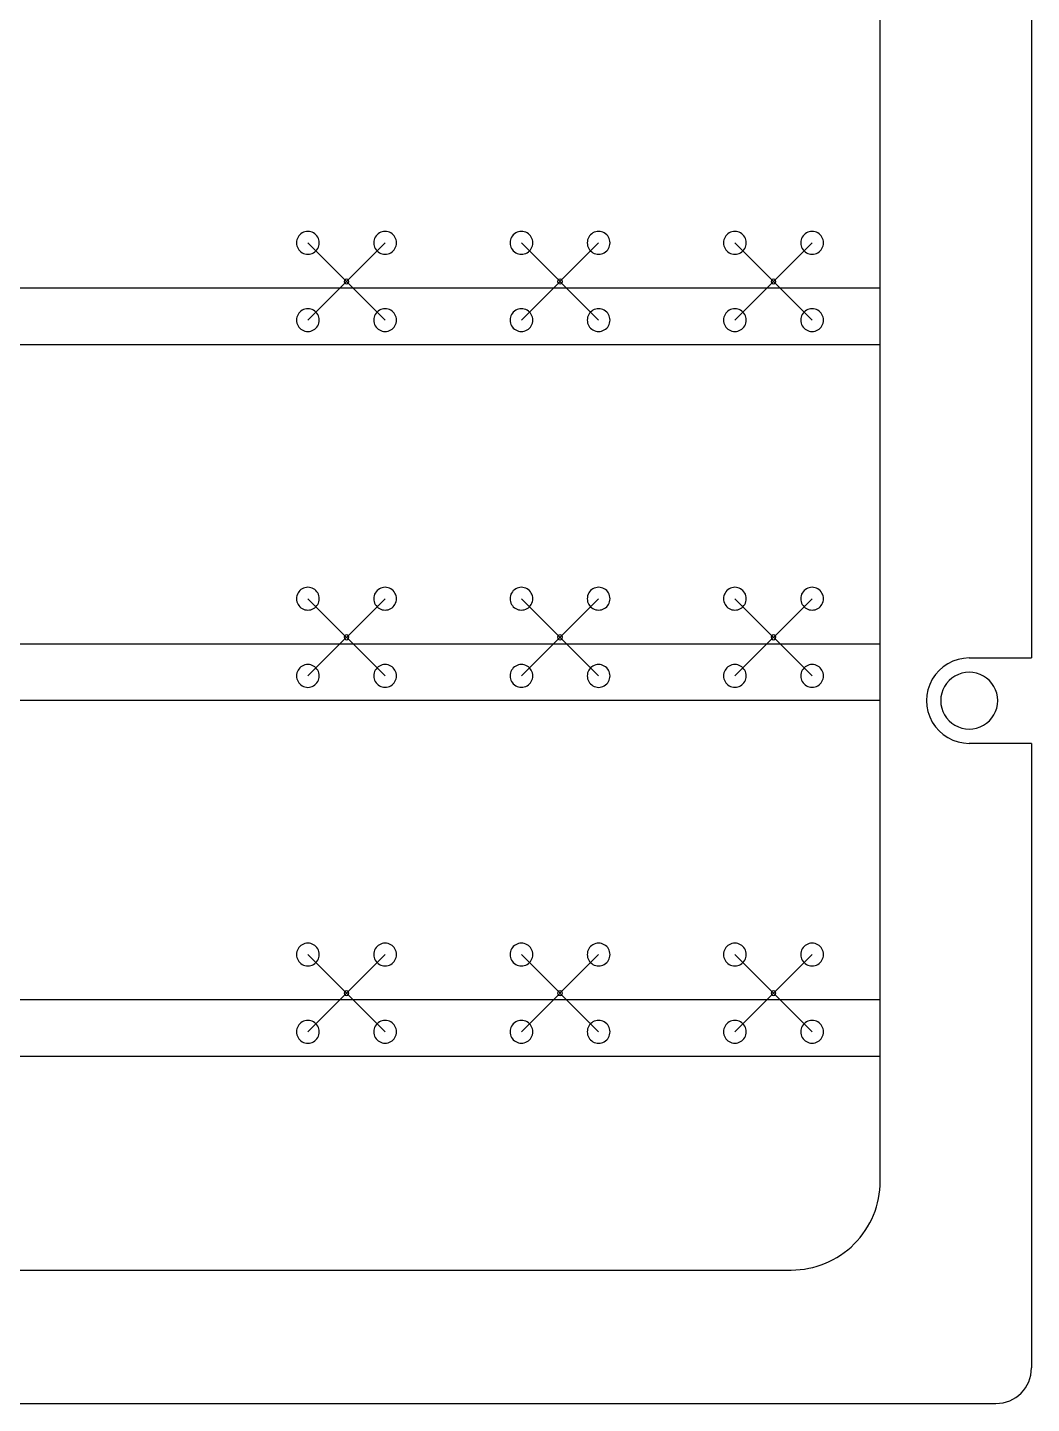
# Model space of a CAD drawing. Extents: x -41 to 41, y -78 to 78.
# Drawn here: x 13.04 to 41.25, y -78.35 to -39.68 of the extents above; entities that cross this region are included whole.
import ezdxf

# ---------------------------------------------------------------- set-up
doc = ezdxf.new("R2010")
doc.units = 0
doc.layers.get('0').update_dxf_attribs({"linetype": 'CONTINUOUS'})

msp = doc.modelspace()

# ---------------------------------------------------------------- linework, layer by layer
at = {"color": 7}
for points in [[(37, -72.1), (37, 72.1)], [(41.25, -29.8), (41.25, -57.4)], [(23.085409, -45.734591), (20.914591, -47.905409)], [(20.914591, -45.734591), (23.085409, -47.905409)], [(29.085409, -45.734591), (26.914591, -47.905409)], [(26.914591, -45.734591), (29.085409, -47.905409)], [(35.085409, -45.734591), (32.914591, -47.905409)], [(32.914591, -45.734591), (35.085409, -47.905409)], [(-37, -47), (37, -47)], [(37, -48.6), (-37, -48.6)], [(23.085409, -55.734591), (20.914591, -57.905409)], [(20.914591, -55.734591), (23.085409, -57.905409)], [(29.085409, -55.734591), (26.914591, -57.905409)], [(26.914591, -55.734591), (29.085409, -57.905409)], [(35.085409, -55.734591), (32.914591, -57.905409)], [(32.914591, -55.734591), (35.085409, -57.905409)], [(-37, -57), (37, -57)], [(39.5, -57.4), (41.25, -57.4)], [(37, -58.6), (-37, -58.6)], [(41.25, -59.8), (39.5, -59.8)], [(41.25, -59.8), (41.25, -77.35)], [(23.085409, -65.734591), (20.914591, -67.905409)], [(20.914591, -65.734591), (23.085409, -67.905409)], [(29.085409, -65.734591), (26.914591, -67.905409)], [(26.914591, -65.734591), (29.085409, -67.905409)], [(32.914591, -65.734591), (35.085409, -67.905409)], [(35.085409, -65.734591), (32.914591, -67.905409)], [(-37, -67), (37, -67)], [(37, -68.6), (-37, -68.6)], [(4.5, -74.6), (34.5, -74.6)], [(-40.25, -78.35), (40.25, -78.35)]]:
    msp.add_lwpolyline(points, dxfattribs=at)
for points in [[(21.234591, -45.734591)], [(23.405409, -45.734591)], [(27.234591, -45.734591)], [(29.405409, -45.734591)], [(33.234591, -45.734591)], [(35.405409, -45.734591)], [(22.066146, -46.82)], [(28.066146, -46.82)], [(34.066146, -46.82)], [(21.234591, -47.905409)], [(23.405409, -47.905409)], [(27.234591, -47.905409)], [(29.405409, -47.905409)], [(33.234591, -47.905409)], [(35.405409, -47.905409)], [(21.234591, -55.734591)], [(23.405409, -55.734591)], [(27.234591, -55.734591)], [(29.405409, -55.734591)], [(33.234591, -55.734591)], [(35.405409, -55.734591)], [(22.066146, -56.82)], [(28.066146, -56.82)], [(34.066146, -56.82)], [(21.234591, -57.905409)], [(23.405409, -57.905409)], [(27.234591, -57.905409)], [(29.405409, -57.905409)], [(33.234591, -57.905409)], [(35.405409, -57.905409)], [(40.3, -58.6)], [(21.234591, -65.734591)], [(23.405409, -65.734591)], [(27.234591, -65.734591)], [(29.405409, -65.734591)], [(33.234591, -65.734591)], [(35.405409, -65.734591)], [(22.066146, -66.82)], [(28.066146, -66.82)], [(34.066146, -66.82)], [(21.234591, -67.905409)], [(23.405409, -67.905409)], [(27.234591, -67.905409)], [(29.405409, -67.905409)], [(33.234591, -67.905409)], [(35.405409, -67.905409)]]:
    msp.add_lwpolyline(points, close=True, dxfattribs=at)
for points in [[(20.754507, -45.45722), (20.655456, -45.514448), (20.594487, -45.620197), (20.594591, -45.734591)], [(21.074675, -45.45722), (20.975624, -45.399993), (20.853558, -45.399993), (20.754507, -45.45722)], [(21.234591, -45.734591), (21.234695, -45.620197), (21.173726, -45.514448), (21.074675, -45.45722)], [(22.925409, -45.457463), (22.8264, -45.514625), (22.765409, -45.620266), (22.765409, -45.734591)], [(23.245409, -45.457463), (23.146401, -45.4003), (23.024417, -45.4003), (22.925409, -45.457463)], [(23.405409, -45.734591), (23.405409, -45.620266), (23.344417, -45.514625), (23.245409, -45.457463)], [(26.754591, -45.457463), (26.655583, -45.514625), (26.594591, -45.620266), (26.594591, -45.734591)], [(27.074591, -45.457463), (26.975583, -45.4003), (26.853599, -45.4003), (26.754591, -45.457463)], [(27.234591, -45.734591), (27.234591, -45.620266), (27.1736, -45.514625), (27.074591, -45.457463)], [(28.925325, -45.45722), (28.826274, -45.514448), (28.765305, -45.620197), (28.765409, -45.734591)], [(29.245493, -45.45722), (29.146442, -45.399993), (29.024376, -45.399993), (28.925325, -45.45722)], [(29.405409, -45.734591), (29.405513, -45.620197), (29.344544, -45.514448), (29.245493, -45.45722)], [(32.754591, -45.457463), (32.655583, -45.514625), (32.594591, -45.620266), (32.594591, -45.734591)], [(33.074591, -45.457463), (32.975583, -45.4003), (32.853599, -45.4003), (32.754591, -45.457463)], [(33.234591, -45.734591), (33.234591, -45.620266), (33.173599, -45.514625), (33.074591, -45.457463)], [(34.925409, -45.457463), (34.826401, -45.514625), (34.765409, -45.620266), (34.765409, -45.734591)], [(35.245409, -45.457463), (35.146401, -45.4003), (35.024417, -45.4003), (34.925409, -45.457463)], [(35.405409, -45.734591), (35.405409, -45.620266), (35.344417, -45.514625), (35.245409, -45.457463)], [(20.594591, -45.734591), (20.594487, -45.848985), (20.655456, -45.954734), (20.754507, -46.011962)], [(20.754507, -46.011962), (20.853558, -46.069189), (20.975624, -46.069189), (21.074675, -46.011962)], [(21.074675, -46.011962), (21.173726, -45.954734), (21.234695, -45.848985), (21.234591, -45.734591)], [(22.765409, -45.734591), (22.765409, -45.848916), (22.8264, -45.954557), (22.925409, -46.011719)], [(22.925409, -46.011719), (23.024417, -46.068882), (23.146401, -46.068882), (23.245409, -46.011719)], [(23.245409, -46.011719), (23.344417, -45.954557), (23.405409, -45.848916), (23.405409, -45.734591)], [(26.594591, -45.734591), (26.594591, -45.848916), (26.655583, -45.954557), (26.754591, -46.011719)], [(26.754591, -46.011719), (26.853599, -46.068882), (26.975583, -46.068882), (27.074591, -46.011719)], [(27.074591, -46.011719), (27.1736, -45.954557), (27.234591, -45.848916), (27.234591, -45.734591)], [(28.765409, -45.734591), (28.765305, -45.848985), (28.826274, -45.954734), (28.925325, -46.011962)], [(28.925325, -46.011962), (29.024376, -46.069189), (29.146442, -46.069189), (29.245493, -46.011962)], [(29.245493, -46.011962), (29.344544, -45.954734), (29.405513, -45.848985), (29.405409, -45.734591)], [(32.594591, -45.734591), (32.594591, -45.848916), (32.655583, -45.954557), (32.754591, -46.011719)], [(32.754591, -46.011719), (32.853599, -46.068882), (32.975583, -46.068882), (33.074591, -46.011719)], [(33.074591, -46.011719), (33.173599, -45.954557), (33.234591, -45.848916), (33.234591, -45.734591)], [(34.765409, -45.734591), (34.765409, -45.848916), (34.826401, -45.954557), (34.925409, -46.011719)], [(34.925409, -46.011719), (35.024417, -46.068882), (35.146401, -46.068882), (35.245409, -46.011719)], [(35.245409, -46.011719), (35.344417, -45.954557), (35.405409, -45.848916), (35.405409, -45.734591)], [(21.966927, -46.762716), (21.946461, -46.774532), (21.933854, -46.796368), (21.933854, -46.82)], [(22.033073, -46.762716), (22.012607, -46.7509), (21.987393, -46.7509), (21.966927, -46.762716)], [(22.066146, -46.82), (22.066146, -46.796368), (22.053538, -46.774532), (22.033073, -46.762716)], [(27.966927, -46.762716), (27.946462, -46.774532), (27.933854, -46.796368), (27.933854, -46.82)], [(28.033073, -46.762716), (28.012607, -46.7509), (27.987393, -46.7509), (27.966927, -46.762716)], [(28.066146, -46.82), (28.066146, -46.796368), (28.053539, -46.774532), (28.033073, -46.762716)], [(33.966927, -46.762716), (33.946461, -46.774532), (33.933854, -46.796368), (33.933854, -46.82)], [(34.033073, -46.762716), (34.012607, -46.7509), (33.987393, -46.7509), (33.966927, -46.762716)], [(34.066146, -46.82), (34.066146, -46.796368), (34.053539, -46.774532), (34.033073, -46.762716)], [(21.933854, -46.82), (21.933854, -46.843632), (21.946461, -46.865468), (21.966927, -46.877284)], [(21.966927, -46.877284), (21.987393, -46.8891), (22.012607, -46.8891), (22.033073, -46.877284)], [(22.033073, -46.877284), (22.053538, -46.865468), (22.066146, -46.843632), (22.066146, -46.82)], [(27.933854, -46.82), (27.933854, -46.843632), (27.946462, -46.865468), (27.966927, -46.877284)], [(27.966927, -46.877284), (27.987393, -46.8891), (28.012607, -46.8891), (28.033073, -46.877284)], [(28.033073, -46.877284), (28.053539, -46.865468), (28.066146, -46.843632), (28.066146, -46.82)], [(33.933854, -46.82), (33.933854, -46.843632), (33.946461, -46.865468), (33.966927, -46.877284)], [(33.966927, -46.877284), (33.987393, -46.8891), (34.012607, -46.8891), (34.033073, -46.877284)], [(34.033073, -46.877284), (34.053539, -46.865468), (34.066146, -46.843632), (34.066146, -46.82)], [(20.754507, -47.628038), (20.655456, -47.685265), (20.594487, -47.791015), (20.594591, -47.905409)], [(20.594591, -47.905409), (20.594487, -48.019803), (20.655456, -48.125552), (20.754507, -48.182779)], [(21.074675, -47.628038), (20.975624, -47.570811), (20.853558, -47.570811), (20.754507, -47.628038)], [(21.234591, -47.905409), (21.234695, -47.791015), (21.173726, -47.685265), (21.074675, -47.628038)], [(21.074675, -48.182779), (21.173726, -48.125552), (21.234695, -48.019803), (21.234591, -47.905409)], [(22.925409, -47.628281), (22.8264, -47.685443), (22.765409, -47.791084), (22.765409, -47.905409)], [(22.765409, -47.905409), (22.765409, -48.019734), (22.8264, -48.125375), (22.925409, -48.182537)], [(23.245409, -47.628281), (23.146401, -47.571118), (23.024417, -47.571118), (22.925409, -47.628281)], [(23.405409, -47.905409), (23.405409, -47.791084), (23.344417, -47.685443), (23.245409, -47.628281)], [(23.245409, -48.182537), (23.344417, -48.125375), (23.405409, -48.019734), (23.405409, -47.905409)], [(26.754591, -47.628281), (26.655583, -47.685443), (26.594591, -47.791084), (26.594591, -47.905409)], [(26.594591, -47.905409), (26.594591, -48.019734), (26.655583, -48.125375), (26.754591, -48.182537)], [(27.074591, -47.628281), (26.975583, -47.571118), (26.853599, -47.571118), (26.754591, -47.628281)], [(27.234591, -47.905409), (27.234591, -47.791084), (27.1736, -47.685443), (27.074591, -47.628281)], [(27.074591, -48.182537), (27.1736, -48.125375), (27.234591, -48.019734), (27.234591, -47.905409)], [(28.925325, -47.628038), (28.826274, -47.685265), (28.765305, -47.791015), (28.765409, -47.905409)], [(28.765409, -47.905409), (28.765305, -48.019803), (28.826274, -48.125552), (28.925325, -48.182779)], [(29.245493, -47.628038), (29.146442, -47.570811), (29.024376, -47.570811), (28.925325, -47.628038)], [(29.405409, -47.905409), (29.405513, -47.791015), (29.344544, -47.685265), (29.245493, -47.628038)], [(29.245493, -48.182779), (29.344544, -48.125552), (29.405513, -48.019803), (29.405409, -47.905409)], [(32.754591, -47.628281), (32.655583, -47.685443), (32.594591, -47.791084), (32.594591, -47.905409)], [(32.594591, -47.905409), (32.594591, -48.019734), (32.655583, -48.125375), (32.754591, -48.182537)], [(33.074591, -47.628281), (32.975583, -47.571118), (32.853599, -47.571118), (32.754591, -47.628281)], [(33.234591, -47.905409), (33.234591, -47.791084), (33.173599, -47.685443), (33.074591, -47.628281)], [(33.074591, -48.182537), (33.173599, -48.125375), (33.234591, -48.019734), (33.234591, -47.905409)], [(34.925409, -47.628281), (34.826401, -47.685443), (34.765409, -47.791084), (34.765409, -47.905409)], [(34.765409, -47.905409), (34.765409, -48.019734), (34.826401, -48.125375), (34.925409, -48.182537)], [(35.245409, -47.628281), (35.146401, -47.571118), (35.024417, -47.571118), (34.925409, -47.628281)], [(35.405409, -47.905409), (35.405409, -47.791084), (35.344417, -47.685443), (35.245409, -47.628281)], [(35.245409, -48.182537), (35.344417, -48.125375), (35.405409, -48.019734), (35.405409, -47.905409)], [(20.754507, -48.182779), (20.853558, -48.240007), (20.975624, -48.240007), (21.074675, -48.182779)], [(22.925409, -48.182537), (23.024417, -48.2397), (23.146401, -48.2397), (23.245409, -48.182537)], [(26.754591, -48.182537), (26.853599, -48.2397), (26.975583, -48.2397), (27.074591, -48.182537)], [(28.925325, -48.182779), (29.024376, -48.240007), (29.146442, -48.240007), (29.245493, -48.182779)], [(32.754591, -48.182537), (32.853599, -48.2397), (32.975583, -48.2397), (33.074591, -48.182537)], [(34.925409, -48.182537), (35.024417, -48.2397), (35.146401, -48.2397), (35.245409, -48.182537)], [(20.754507, -55.45722), (20.655456, -55.514448), (20.594487, -55.620197), (20.594591, -55.734591)], [(21.074675, -55.45722), (20.975624, -55.399993), (20.853558, -55.399993), (20.754507, -55.45722)], [(21.234591, -55.734591), (21.234695, -55.620197), (21.173726, -55.514448), (21.074675, -55.45722)], [(22.925409, -55.457463), (22.8264, -55.514625), (22.765409, -55.620266), (22.765409, -55.734591)], [(23.245409, -55.457463), (23.146401, -55.4003), (23.024417, -55.4003), (22.925409, -55.457463)], [(23.405409, -55.734591), (23.405409, -55.620266), (23.344417, -55.514625), (23.245409, -55.457463)], [(26.754591, -55.457463), (26.655583, -55.514625), (26.594591, -55.620266), (26.594591, -55.734591)], [(27.074591, -55.457463), (26.975583, -55.4003), (26.853599, -55.4003), (26.754591, -55.457463)], [(27.234591, -55.734591), (27.234591, -55.620266), (27.1736, -55.514625), (27.074591, -55.457463)], [(28.925325, -55.45722), (28.826274, -55.514448), (28.765305, -55.620197), (28.765409, -55.734591)], [(29.245493, -55.45722), (29.146442, -55.399993), (29.024376, -55.399993), (28.925325, -55.45722)], [(29.405409, -55.734591), (29.405513, -55.620197), (29.344544, -55.514448), (29.245493, -55.45722)], [(32.754591, -55.457463), (32.655583, -55.514625), (32.594591, -55.620266), (32.594591, -55.734591)], [(33.074591, -55.457463), (32.975583, -55.4003), (32.853599, -55.4003), (32.754591, -55.457463)], [(33.234591, -55.734591), (33.234591, -55.620266), (33.173599, -55.514625), (33.074591, -55.457463)], [(34.925409, -55.457463), (34.826401, -55.514625), (34.765409, -55.620266), (34.765409, -55.734591)], [(35.245409, -55.457463), (35.146401, -55.4003), (35.024417, -55.4003), (34.925409, -55.457463)], [(35.405409, -55.734591), (35.405409, -55.620266), (35.344417, -55.514625), (35.245409, -55.457463)], [(20.594591, -55.734591), (20.594487, -55.848985), (20.655456, -55.954735), (20.754507, -56.011962)], [(20.754507, -56.011962), (20.853558, -56.069189), (20.975624, -56.069189), (21.074675, -56.011962)], [(21.074675, -56.011962), (21.173726, -55.954735), (21.234695, -55.848985), (21.234591, -55.734591)], [(22.765409, -55.734591), (22.765409, -55.848916), (22.8264, -55.954557), (22.925409, -56.011719)], [(22.925409, -56.011719), (23.024417, -56.068882), (23.146401, -56.068882), (23.245409, -56.011719)], [(23.245409, -56.011719), (23.344417, -55.954557), (23.405409, -55.848916), (23.405409, -55.734591)], [(26.594591, -55.734591), (26.594591, -55.848916), (26.655583, -55.954557), (26.754591, -56.011719)], [(26.754591, -56.011719), (26.853599, -56.068882), (26.975583, -56.068882), (27.074591, -56.011719)], [(27.074591, -56.011719), (27.1736, -55.954557), (27.234591, -55.848916), (27.234591, -55.734591)], [(28.765409, -55.734591), (28.765305, -55.848985), (28.826274, -55.954735), (28.925325, -56.011962)], [(28.925325, -56.011962), (29.024376, -56.069189), (29.146442, -56.069189), (29.245493, -56.011962)], [(29.245493, -56.011962), (29.344544, -55.954735), (29.405513, -55.848985), (29.405409, -55.734591)], [(32.594591, -55.734591), (32.594591, -55.848916), (32.655583, -55.954557), (32.754591, -56.011719)], [(32.754591, -56.011719), (32.853599, -56.068882), (32.975583, -56.068882), (33.074591, -56.011719)], [(33.074591, -56.011719), (33.173599, -55.954557), (33.234591, -55.848916), (33.234591, -55.734591)], [(34.765409, -55.734591), (34.765409, -55.848916), (34.826401, -55.954557), (34.925409, -56.011719)], [(34.925409, -56.011719), (35.024417, -56.068882), (35.146401, -56.068882), (35.245409, -56.011719)], [(35.245409, -56.011719), (35.344417, -55.954557), (35.405409, -55.848916), (35.405409, -55.734591)], [(21.966927, -56.762716), (21.946461, -56.774532), (21.933854, -56.796368), (21.933854, -56.82)], [(21.933854, -56.82), (21.933854, -56.843632), (21.946461, -56.865468), (21.966927, -56.877284)], [(22.033073, -56.762716), (22.012607, -56.7509), (21.987393, -56.7509), (21.966927, -56.762716)], [(22.066146, -56.82), (22.066146, -56.796368), (22.053538, -56.774532), (22.033073, -56.762716)], [(22.033073, -56.877284), (22.053538, -56.865468), (22.066146, -56.843632), (22.066146, -56.82)], [(27.966927, -56.762716), (27.946462, -56.774532), (27.933854, -56.796368), (27.933854, -56.82)], [(27.933854, -56.82), (27.933854, -56.843632), (27.946462, -56.865468), (27.966927, -56.877284)], [(28.033073, -56.762716), (28.012607, -56.7509), (27.987393, -56.7509), (27.966927, -56.762716)], [(28.066146, -56.82), (28.066146, -56.796368), (28.053539, -56.774532), (28.033073, -56.762716)], [(28.033073, -56.877284), (28.053539, -56.865468), (28.066146, -56.843632), (28.066146, -56.82)], [(33.966927, -56.762716), (33.946461, -56.774532), (33.933854, -56.796368), (33.933854, -56.82)], [(33.933854, -56.82), (33.933854, -56.843632), (33.946461, -56.865468), (33.966927, -56.877284)], [(34.033073, -56.762716), (34.012607, -56.7509), (33.987393, -56.7509), (33.966927, -56.762716)], [(34.066146, -56.82), (34.066146, -56.796368), (34.053539, -56.774532), (34.033073, -56.762716)], [(34.033073, -56.877284), (34.053539, -56.865468), (34.066146, -56.843632), (34.066146, -56.82)], [(21.966927, -56.877284), (21.987393, -56.8891), (22.012607, -56.8891), (22.033073, -56.877284)], [(27.966927, -56.877284), (27.987393, -56.8891), (28.012607, -56.8891), (28.033073, -56.877284)], [(33.966927, -56.877284), (33.987393, -56.8891), (34.012607, -56.8891), (34.033073, -56.877284)], [(21.074675, -57.628038), (20.975624, -57.570811), (20.853558, -57.570811), (20.754507, -57.628038)], [(23.245409, -57.628281), (23.146401, -57.571118), (23.024417, -57.571118), (22.925409, -57.628281)], [(27.074591, -57.628281), (26.975583, -57.571118), (26.853599, -57.571118), (26.754591, -57.628281)], [(29.245493, -57.628038), (29.146442, -57.570811), (29.024376, -57.570811), (28.925325, -57.628038)], [(33.074591, -57.628281), (32.975583, -57.571118), (32.853599, -57.571118), (32.754591, -57.628281)], [(35.245409, -57.628281), (35.146401, -57.571118), (35.024417, -57.571118), (34.925409, -57.628281)], [(39.5, -57.4), (39.071281, -57.4), (38.675129, -57.628719), (38.46077, -58)], [(20.754507, -57.628038), (20.655456, -57.685265), (20.594487, -57.791015), (20.594591, -57.905409)], [(20.594591, -57.905409), (20.594487, -58.019803), (20.655456, -58.125552), (20.754507, -58.18278)], [(21.234591, -57.905409), (21.234695, -57.791015), (21.173726, -57.685265), (21.074675, -57.628038)], [(21.074675, -58.18278), (21.173726, -58.125552), (21.234695, -58.019803), (21.234591, -57.905409)], [(22.925409, -57.628281), (22.8264, -57.685443), (22.765409, -57.791084), (22.765409, -57.905409)], [(22.765409, -57.905409), (22.765409, -58.019734), (22.8264, -58.125375), (22.925409, -58.182537)], [(23.405409, -57.905409), (23.405409, -57.791084), (23.344417, -57.685443), (23.245409, -57.628281)], [(23.245409, -58.182537), (23.344417, -58.125375), (23.405409, -58.019734), (23.405409, -57.905409)], [(26.754591, -57.628281), (26.655583, -57.685443), (26.594591, -57.791084), (26.594591, -57.905409)], [(26.594591, -57.905409), (26.594591, -58.019734), (26.655583, -58.125375), (26.754591, -58.182537)], [(27.234591, -57.905409), (27.234591, -57.791084), (27.1736, -57.685443), (27.074591, -57.628281)], [(27.074591, -58.182537), (27.1736, -58.125375), (27.234591, -58.019734), (27.234591, -57.905409)], [(28.925325, -57.628038), (28.826274, -57.685265), (28.765305, -57.791015), (28.765409, -57.905409)], [(28.765409, -57.905409), (28.765305, -58.019803), (28.826274, -58.125552), (28.925325, -58.18278)], [(29.405409, -57.905409), (29.405513, -57.791015), (29.344544, -57.685265), (29.245493, -57.628038)], [(29.245493, -58.18278), (29.344544, -58.125552), (29.405513, -58.019803), (29.405409, -57.905409)], [(32.754591, -57.628281), (32.655583, -57.685443), (32.594591, -57.791084), (32.594591, -57.905409)], [(32.594591, -57.905409), (32.594591, -58.019734), (32.655583, -58.125375), (32.754591, -58.182537)], [(33.234591, -57.905409), (33.234591, -57.791084), (33.173599, -57.685443), (33.074591, -57.628281)], [(33.074591, -58.182537), (33.173599, -58.125375), (33.234591, -58.019734), (33.234591, -57.905409)], [(34.925409, -57.628281), (34.826401, -57.685443), (34.765409, -57.791084), (34.765409, -57.905409)], [(34.765409, -57.905409), (34.765409, -58.019734), (34.826401, -58.125375), (34.925409, -58.182537)], [(35.405409, -57.905409), (35.405409, -57.791084), (35.344417, -57.685443), (35.245409, -57.628281)], [(35.245409, -58.182537), (35.344417, -58.125375), (35.405409, -58.019734), (35.405409, -57.905409)], [(39.1, -57.90718), (38.852479, -58.050086), (38.7, -58.314188), (38.7, -58.6)], [(39.9, -57.90718), (39.652479, -57.764273), (39.347521, -57.764273), (39.1, -57.90718)], [(40.3, -58.6), (40.3, -58.314188), (40.147521, -58.050086), (39.9, -57.90718)], [(20.754507, -58.18278), (20.853558, -58.240007), (20.975624, -58.240007), (21.074675, -58.18278)], [(22.925409, -58.182537), (23.024417, -58.2397), (23.146401, -58.2397), (23.245409, -58.182537)], [(26.754591, -58.182537), (26.853599, -58.2397), (26.975583, -58.2397), (27.074591, -58.182537)], [(28.925325, -58.18278), (29.024376, -58.240007), (29.146442, -58.240007), (29.245493, -58.18278)], [(32.754591, -58.182537), (32.853599, -58.2397), (32.975583, -58.2397), (33.074591, -58.182537)], [(34.925409, -58.182537), (35.024417, -58.2397), (35.146401, -58.2397), (35.245409, -58.182537)], [(38.46077, -58), (38.24641, -58.371281), (38.24641, -58.828719), (38.46077, -59.2)], [(38.7, -58.6), (38.7, -58.885812), (38.852479, -59.149914), (39.1, -59.29282)], [(39.9, -59.29282), (40.147521, -59.149914), (40.3, -58.885812), (40.3, -58.6)], [(38.46077, -59.2), (38.675129, -59.571281), (39.071281, -59.8), (39.5, -59.8)], [(39.1, -59.29282), (39.347521, -59.435727), (39.652479, -59.435727), (39.9, -59.29282)], [(20.754507, -65.457221), (20.655456, -65.514448), (20.594487, -65.620197), (20.594591, -65.734591)], [(21.074675, -65.457221), (20.975624, -65.399993), (20.853558, -65.399993), (20.754507, -65.457221)], [(21.234591, -65.734591), (21.234695, -65.620197), (21.173726, -65.514448), (21.074675, -65.457221)], [(22.925409, -65.457463), (22.8264, -65.514626), (22.765409, -65.620266), (22.765409, -65.734591)], [(23.245409, -65.457463), (23.146401, -65.400301), (23.024417, -65.400301), (22.925409, -65.457463)], [(23.405409, -65.734591), (23.405409, -65.620266), (23.344417, -65.514626), (23.245409, -65.457463)], [(26.754591, -65.457463), (26.655583, -65.514626), (26.594591, -65.620266), (26.594591, -65.734591)], [(27.074591, -65.457463), (26.975583, -65.400301), (26.853599, -65.400301), (26.754591, -65.457463)], [(27.234591, -65.734591), (27.234591, -65.620266), (27.1736, -65.514626), (27.074591, -65.457463)], [(28.925325, -65.457221), (28.826274, -65.514448), (28.765305, -65.620197), (28.765409, -65.734591)], [(29.245493, -65.457221), (29.146442, -65.399993), (29.024376, -65.399993), (28.925325, -65.457221)], [(29.405409, -65.734591), (29.405513, -65.620197), (29.344544, -65.514448), (29.245493, -65.457221)], [(32.754591, -65.457463), (32.655583, -65.514626), (32.594591, -65.620266), (32.594591, -65.734591)], [(33.074591, -65.457463), (32.975583, -65.400301), (32.853599, -65.400301), (32.754591, -65.457463)], [(33.234591, -65.734591), (33.234591, -65.620266), (33.173599, -65.514626), (33.074591, -65.457463)], [(34.925409, -65.457463), (34.826401, -65.514626), (34.765409, -65.620266), (34.765409, -65.734591)], [(35.245409, -65.457463), (35.146401, -65.400301), (35.024417, -65.400301), (34.925409, -65.457463)], [(35.405409, -65.734591), (35.405409, -65.620266), (35.344417, -65.514626), (35.245409, -65.457463)], [(20.594591, -65.734591), (20.594487, -65.848985), (20.655456, -65.954735), (20.754507, -66.011962)], [(20.754507, -66.011962), (20.853558, -66.069189), (20.975624, -66.069189), (21.074675, -66.011962)], [(21.074675, -66.011962), (21.173726, -65.954735), (21.234695, -65.848985), (21.234591, -65.734591)], [(22.765409, -65.734591), (22.765409, -65.848916), (22.8264, -65.954557), (22.925409, -66.011719)], [(22.925409, -66.011719), (23.024417, -66.068882), (23.146401, -66.068882), (23.245409, -66.011719)], [(23.245409, -66.011719), (23.344417, -65.954557), (23.405409, -65.848916), (23.405409, -65.734591)], [(26.594591, -65.734591), (26.594591, -65.848916), (26.655583, -65.954557), (26.754591, -66.011719)], [(26.754591, -66.011719), (26.853599, -66.068882), (26.975583, -66.068882), (27.074591, -66.011719)], [(27.074591, -66.011719), (27.1736, -65.954557), (27.234591, -65.848916), (27.234591, -65.734591)], [(28.765409, -65.734591), (28.765305, -65.848985), (28.826274, -65.954735), (28.925325, -66.011962)], [(28.925325, -66.011962), (29.024376, -66.069189), (29.146442, -66.069189), (29.245493, -66.011962)], [(29.245493, -66.011962), (29.344544, -65.954735), (29.405513, -65.848985), (29.405409, -65.734591)], [(32.594591, -65.734591), (32.594591, -65.848916), (32.655583, -65.954557), (32.754591, -66.011719)], [(32.754591, -66.011719), (32.853599, -66.068882), (32.975583, -66.068882), (33.074591, -66.011719)], [(33.074591, -66.011719), (33.173599, -65.954557), (33.234591, -65.848916), (33.234591, -65.734591)], [(34.765409, -65.734591), (34.765409, -65.848916), (34.826401, -65.954557), (34.925409, -66.011719)], [(34.925409, -66.011719), (35.024417, -66.068882), (35.146401, -66.068882), (35.245409, -66.011719)], [(35.245409, -66.011719), (35.344417, -65.954557), (35.405409, -65.848916), (35.405409, -65.734591)], [(21.966927, -66.762716), (21.946461, -66.774532), (21.933854, -66.796368), (21.933854, -66.82)], [(21.933854, -66.82), (21.933854, -66.843632), (21.946461, -66.865468), (21.966927, -66.877284)], [(22.033073, -66.762716), (22.012607, -66.7509), (21.987393, -66.7509), (21.966927, -66.762716)], [(21.966927, -66.877284), (21.987393, -66.8891), (22.012607, -66.8891), (22.033073, -66.877284)], [(22.066146, -66.82), (22.066146, -66.796368), (22.053538, -66.774532), (22.033073, -66.762716)], [(22.033073, -66.877284), (22.053538, -66.865468), (22.066146, -66.843632), (22.066146, -66.82)], [(27.966927, -66.762716), (27.946462, -66.774532), (27.933854, -66.796368), (27.933854, -66.82)], [(27.933854, -66.82), (27.933854, -66.843632), (27.946462, -66.865468), (27.966927, -66.877284)], [(28.033073, -66.762716), (28.012607, -66.7509), (27.987393, -66.7509), (27.966927, -66.762716)], [(27.966927, -66.877284), (27.987393, -66.8891), (28.012607, -66.8891), (28.033073, -66.877284)], [(28.066146, -66.82), (28.066146, -66.796368), (28.053539, -66.774532), (28.033073, -66.762716)], [(28.033073, -66.877284), (28.053539, -66.865468), (28.066146, -66.843632), (28.066146, -66.82)], [(33.966927, -66.762716), (33.946461, -66.774532), (33.933854, -66.796368), (33.933854, -66.82)], [(33.933854, -66.82), (33.933854, -66.843632), (33.946461, -66.865468), (33.966927, -66.877284)], [(34.033073, -66.762716), (34.012607, -66.7509), (33.987393, -66.7509), (33.966927, -66.762716)], [(33.966927, -66.877284), (33.987393, -66.8891), (34.012607, -66.8891), (34.033073, -66.877284)], [(34.066146, -66.82), (34.066146, -66.796368), (34.053539, -66.774532), (34.033073, -66.762716)], [(34.033073, -66.877284), (34.053539, -66.865468), (34.066146, -66.843632), (34.066146, -66.82)], [(20.754507, -67.628038), (20.655456, -67.685265), (20.594487, -67.791015), (20.594591, -67.905409)], [(21.074675, -67.628038), (20.975624, -67.570811), (20.853558, -67.570811), (20.754507, -67.628038)], [(21.234591, -67.905409), (21.234695, -67.791015), (21.173726, -67.685265), (21.074675, -67.628038)], [(22.925409, -67.628281), (22.8264, -67.685443), (22.765409, -67.791084), (22.765409, -67.905409)], [(23.245409, -67.628281), (23.146401, -67.571118), (23.024417, -67.571118), (22.925409, -67.628281)], [(23.405409, -67.905409), (23.405409, -67.791084), (23.344417, -67.685443), (23.245409, -67.628281)], [(26.754591, -67.628281), (26.655583, -67.685443), (26.594591, -67.791084), (26.594591, -67.905409)], [(27.074591, -67.628281), (26.975583, -67.571118), (26.853599, -67.571118), (26.754591, -67.628281)], [(27.234591, -67.905409), (27.234591, -67.791084), (27.1736, -67.685443), (27.074591, -67.628281)], [(28.925325, -67.628038), (28.826274, -67.685265), (28.765305, -67.791015), (28.765409, -67.905409)], [(29.245493, -67.628038), (29.146442, -67.570811), (29.024376, -67.570811), (28.925325, -67.628038)], [(29.405409, -67.905409), (29.405513, -67.791015), (29.344544, -67.685265), (29.245493, -67.628038)], [(32.754591, -67.628281), (32.655583, -67.685443), (32.594591, -67.791084), (32.594591, -67.905409)], [(33.074591, -67.628281), (32.975583, -67.571118), (32.853599, -67.571118), (32.754591, -67.628281)], [(33.234591, -67.905409), (33.234591, -67.791084), (33.173599, -67.685443), (33.074591, -67.628281)], [(34.925409, -67.628281), (34.826401, -67.685443), (34.765409, -67.791084), (34.765409, -67.905409)], [(35.245409, -67.628281), (35.146401, -67.571118), (35.024417, -67.571118), (34.925409, -67.628281)], [(35.405409, -67.905409), (35.405409, -67.791084), (35.344417, -67.685443), (35.245409, -67.628281)], [(20.594591, -67.905409), (20.594487, -68.019803), (20.655456, -68.125552), (20.754507, -68.182779)], [(21.074675, -68.182779), (21.173726, -68.125552), (21.234695, -68.019803), (21.234591, -67.905409)], [(22.765409, -67.905409), (22.765409, -68.019734), (22.8264, -68.125374), (22.925409, -68.182537)], [(23.245409, -68.182537), (23.344417, -68.125374), (23.405409, -68.019734), (23.405409, -67.905409)], [(26.594591, -67.905409), (26.594591, -68.019734), (26.655583, -68.125374), (26.754591, -68.182537)], [(27.074591, -68.182537), (27.1736, -68.125374), (27.234591, -68.019734), (27.234591, -67.905409)], [(28.765409, -67.905409), (28.765305, -68.019803), (28.826274, -68.125552), (28.925325, -68.182779)], [(29.245493, -68.182779), (29.344544, -68.125552), (29.405513, -68.019803), (29.405409, -67.905409)], [(32.594591, -67.905409), (32.594591, -68.019734), (32.655583, -68.125374), (32.754591, -68.182537)], [(33.074591, -68.182537), (33.173599, -68.125374), (33.234591, -68.019734), (33.234591, -67.905409)], [(34.765409, -67.905409), (34.765409, -68.019734), (34.826401, -68.125374), (34.925409, -68.182537)], [(35.245409, -68.182537), (35.344417, -68.125374), (35.405409, -68.019734), (35.405409, -67.905409)], [(20.754507, -68.182779), (20.853558, -68.240007), (20.975624, -68.240007), (21.074675, -68.182779)], [(22.925409, -68.182537), (23.024417, -68.239699), (23.146401, -68.239699), (23.245409, -68.182537)], [(26.754591, -68.182537), (26.853599, -68.239699), (26.975583, -68.239699), (27.074591, -68.182537)], [(28.925325, -68.182779), (29.024376, -68.240007), (29.146442, -68.240007), (29.245493, -68.182779)], [(32.754591, -68.182537), (32.853599, -68.239699), (32.975583, -68.239699), (33.074591, -68.182537)], [(34.925409, -68.182537), (35.024417, -68.239699), (35.146401, -68.239699), (35.245409, -68.182537)], [(36.267767, -73.867767), (36.736608, -73.398926), (37, -72.763041), (37, -72.1)], [(34.5, -74.6), (35.163041, -74.6), (35.798926, -74.336608), (36.267767, -73.867767)], [(40.25, -78.35), (40.802285, -78.35), (41.25, -77.902285), (41.25, -77.35)]]:
    msp.add_open_spline(points, degree=3, dxfattribs=at)

doc.saveas('drawing.dxf')
